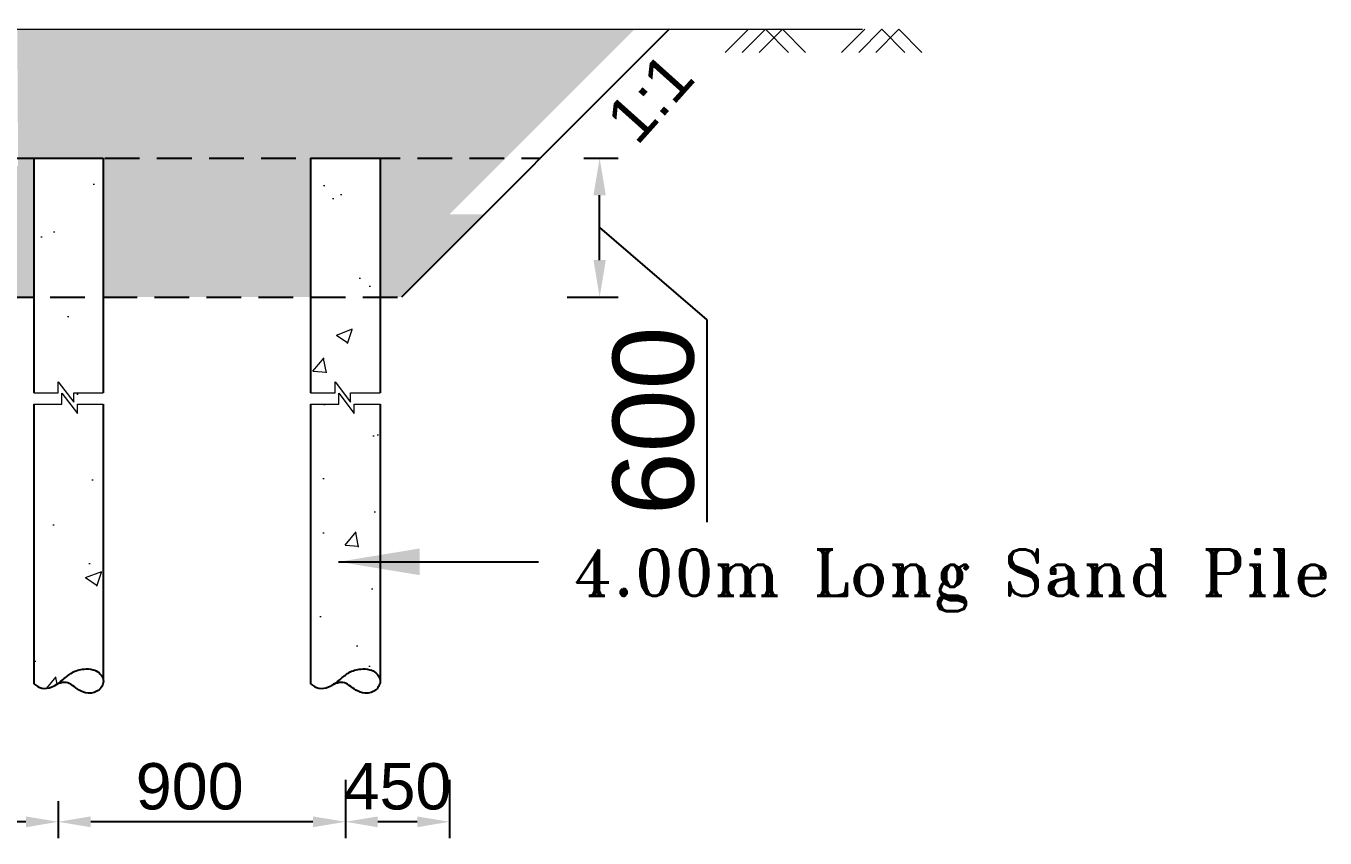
# Model space of a CAD drawing. Extents: x -358915 to 1258323, y -1585493 to -305611.
# Drawn here: x 1046417 to 1052029, y -1497074 to -1493565 of the extents above; entities that cross this region are included whole.
import ezdxf

# ---------------------------------------------------------------- set-up
doc = ezdxf.new("R2010")
doc.units = 0
doc.header["$LTSCALE"] = 300
doc.header["$MEASUREMENT"] = 0
doc.linetypes.add('ACAD_ISO03W100', pattern=[30, 12, -18])
doc.linetypes.add('DASHED', pattern=[0.75, 0.5, -0.25])
doc.layers.get('DEFPOINTS').update_dxf_attribs({"linetype": 'CONTINUOUS'})
doc.layers.add('Dim', color=7, linetype='CONTINUOUS', lineweight=9)
doc.layers.add('HATCH', color=252, linetype='CONTINUOUS', lineweight=5)
for name, color, linetype in [('LINE', 7, 'CONTINUOUS'), ('P1', 7, 'CONTINUOUS'), ('TEXT', 10, 'CONTINUOUS')]:
    doc.layers.add(name, color=color, linetype=linetype)
doc.styles.add('Arial', font='arial.ttf')
doc.styles.add('DIM', font='isocp3.shx')
doc.dimstyles.new('3', dxfattribs={"dimtxt": 225, "dimasz": 350, "dimexe": 100, "dimexo": 25, "dimgap": 9, "dimtad": 0, "dimdec": 0, "dimzin": 0, "dimdsep": 46, "dimtxsty": 'Standard', "dimcen": 0, "dimclrd": 5, "dimclre": 6, "dimclrt": 256, "dimadec": 0, "dimazin": 0, "dimtfac": 1, "dimtdec": 0, "dimtofl": 0, "dimtmove": 2, "dimatfit": 3, "dimfxl": 1, "dimtolj": 1, "dimtzin": 0, "dimarcsym": 0})
doc.dimstyles.new('dim_70', dxfattribs={"dimtxt": 140, "dimasz": 140, "dimexe": 70, "dimexo": 40, "dimgap": 50, "dimtad": 1, "dimdec": 0, "dimzin": 0, "dimdsep": 46, "dimtxsty": 'Arial', "dimcen": 0.09, "dimclrd": 5, "dimclre": 5, "dimclrt": 7, "dimadec": 0, "dimazin": 0, "dimtfac": 1, "dimtdec": 0, "dimtmove": 0, "dimatfit": 3, "dimfxl": 1, "dimtolj": 1, "dimtzin": 0, "dimarcsym": 0})
doc.dimstyles.new('dim_80', dxfattribs={"dimtxt": 160, "dimasz": 160, "dimexe": 80, "dimexo": 40, "dimgap": 50, "dimtad": 1, "dimdec": 0, "dimzin": 0, "dimdsep": 46, "dimtxsty": 'DIM', "dimcen": 0.09, "dimclrd": 5, "dimclre": 5, "dimclrt": 7, "dimadec": 0, "dimazin": 0, "dimtfac": 1, "dimtdec": 0, "dimtmove": 0, "dimatfit": 3, "dimfxl": 1, "dimtolj": 1, "dimtzin": 0, "dimarcsym": 0})

# ---------------------------------------------------------------- blocks, each defined once
blk = doc.blocks.new('*D1536')
at = {"layer": 'DEFPOINTS', "color": 0, "ltscale": 50}
for p in [(1045318.6, -1496905.6), (1046556.6, -1496874.7), (1045318.6, -1497003.7)]:
    blk.add_point(p, dxfattribs=at)
at = {"layer": 'HATCH', "color": 5, "lineweight": -2, "ltscale": 50}
for p, q in [((1046556.6, -1496914.7), (1046556.6, -1497073.7)), ((1045318.6, -1496945.6), (1045318.6, -1497073.7)), ((1046416.6, -1497003.7), (1045458.6, -1497003.7))]:
    blk.add_line(p, q, dxfattribs=at)
at = {"layer": 'HATCH', "color": 5, "ltscale": 50}
for points in [[(1045458.6, -1496980.4), (1045458.6, -1497027.1), (1045318.6, -1497003.7)], [(1046416.6, -1496980.4), (1046416.6, -1497027.1), (1046556.6, -1497003.7)]]:
    blk.add_solid(points, dxfattribs=at)
at = {"layer": 'HATCH', "color": 7, "ltscale": 50, "insert": (1045937.6, -1496851.6), "char_height": 200, "attachment_point": 5, "style": 'Arial'}
blk.add_mtext('\\A1;900', dxfattribs=at)
blk = doc.blocks.new('*D1537')
at = {"layer": 'DEFPOINTS', "color": 0, "ltscale": 50}
for p in [(1047796.9, -1496781.7), (1046556.6, -1496874.7), (1046556.6, -1497003.7)]:
    blk.add_point(p, dxfattribs=at)
at = {"layer": 'HATCH', "color": 5, "lineweight": -2, "ltscale": 50}
for p, q in [((1047796.9, -1496821.7), (1047796.9, -1497073.7)), ((1046556.6, -1496914.7), (1046556.6, -1497073.7)), ((1047656.9, -1497003.7), (1046696.6, -1497003.7))]:
    blk.add_line(p, q, dxfattribs=at)
at = {"layer": 'HATCH', "color": 5, "ltscale": 50}
for points in [[(1046696.6, -1496980.4), (1046696.6, -1497027.1), (1046556.6, -1497003.7)], [(1047656.9, -1496980.4), (1047656.9, -1497027.1), (1047796.9, -1497003.7)]]:
    blk.add_solid(points, dxfattribs=at)
at = {"layer": 'HATCH', "color": 7, "ltscale": 50, "insert": (1047124.3, -1496851.6), "char_height": 200, "attachment_point": 5, "style": 'Arial'}
blk.add_mtext('\\A1;900', dxfattribs=at)
blk = doc.blocks.new('*D1538')
at = {"layer": 'DEFPOINTS', "color": 0, "ltscale": 50}
for p in [(1048247.2, -1496781.7), (1047796.9, -1496918.5), (1047796.9, -1497003.7)]:
    blk.add_point(p, dxfattribs=at)
at = {"layer": 'HATCH', "color": 5, "lineweight": -2, "ltscale": 50}
for p, q in [((1048247.2, -1496821.7), (1048247.2, -1497073.7)), ((1047796.9, -1496958.5), (1047796.9, -1497073.7)), ((1048107.2, -1497003.7), (1047936.9, -1497003.7))]:
    blk.add_line(p, q, dxfattribs=at)
at = {"layer": 'HATCH', "color": 5, "ltscale": 50}
for points in [[(1047936.9, -1496980.4), (1047936.9, -1497027.1), (1047796.9, -1497003.7)], [(1048107.2, -1496980.4), (1048107.2, -1497027.1), (1048247.2, -1497003.7)]]:
    blk.add_solid(points, dxfattribs=at)
at = {"layer": 'HATCH', "color": 7, "ltscale": 50, "insert": (1048022, -1496851.6), "char_height": 200, "attachment_point": 5, "style": 'Arial'}
blk.add_mtext('\\A1;450', dxfattribs=at)
blk = doc.blocks.new('RT')
at = {"layer": 'Dim', "ltscale": 50}
h = blk.add_hatch(dxfattribs=at)
h.set_pattern_fill('AR-CONC', color=8, scale=100, style=0)
h.set_pattern_definition([(50, (-3013919.5, 641592.65), (717.26018, -62.75213), [75, -825]), (355, (-3013919.5, 641592.65), (-138.75133, 752.19213), [60, -660]), (100.4514, (-3013859.75, 641587.4), (578.50938, 689.43954), [63.74019, -701.14211]), (46.1842, (-3013919.5, 641792.65), (1067.24105, -165.51901), [112.5, -1237.5]), (96.6356, (-3013830.6, 641778.9), (934.6627, 974.11787), [95.6103, -1051.713]), (351.1842, (-3013919.5, 641792.7), (934.66195, 974.1186), [90, -990]), (21, (-3013819.5, 641742.65), (596.90705, -402.61889), [75, -825]), (326, (-3013819.5, 641742.65), (243.31533, 725.15005), [60, -660]), (71.4514, (-3013769.8, 641709.1), (840.22263, 322.5305), [63.74019, -701.14211]), (37.5, (-3013919.52, 641592.65), (12.159855, 332.893854), [0, -652, 0, -670, 0, -662.5]), (7.5, (-3013919.52, 641592.65), (263.069537, 394.41171), [0, -382, 0, -637, 0, -252.5]), (327.5, (-3014142.52, 641592.65), (533.822436, -22.554872), [0, -250, 0, -780, 0, -1035]), (317.5, (-3014242.52, 641592.65), (583.18617, 100.10498), [0, -325, 0, -518, 0, -735])])
h.paths.add_polyline_path([(150, -2268.7), (137.9, -2290.8), (119.2, -2305), (96.9, -2311.1), (73.8, -2309.6), (52.2, -2301.8), (33, -2289.5), (14.6, -2276.1), (-6.3, -2266.7), (-28.7, -2266.2), (-51.6, -2273.3), (-64.3, -2280.9), (-86.2, -2288.6), (-109.1, -2290.2), (-130.4, -2283.4), (-150, -2271), (-150, 0), (150, 0)])
for points in [[(-150, -1014.5), (-44.4, -1014.5), (-44.4, -966.2), (22.4, -1054.6), (22.4, -1014.3), (150, -1014.3)], [(-150, -1063.2), (-28.6, -1063.2), (-28.6, -1014.9), (38.2, -1103.3), (38.2, -1063), (150, -1063)]]:
    blk.add_lwpolyline(points, dxfattribs=at)
at = {"layer": 'P1', "ltscale": 50}
for points in [[(-150, 0), (-150, -1014.5)], [(-150, 0), (150, 0)], [(150, 0), (150, -1014.3)], [(-150, -1063.2), (-150, -2271)], [(150, -1063), (150, -2253.4)]]:
    blk.add_lwpolyline(points, dxfattribs=at)
blk.add_spline([(-150, -2271), (-115.2, -2289.2), (-72.3, -2284.4), (-23.1, -2252.1), (14.9, -2223), (66.8, -2207), (105.9, -2209.9), (131.8, -2224), (144.3, -2239.4), (150, -2253.4), (150, -2266.2), (122.7, -2303.2), (73.4, -2309.5), (37.6, -2292.9), (9.6, -2273), (-17.7, -2265.1), (-50.8, -2273)], degree=3, dxfattribs=at)
blk = doc.blocks.new('PILE.5')
at = {"layer": 'HATCH', "color": 5}
blk.add_blockref('RT', (0, 0), dxfattribs=at)
blk = doc.blocks.new('*D1704')
at = {"layer": 'DEFPOINTS', "color": 0, "ltscale": 500}
for p in [(1048787.8, -1494136.6), (1048895.5, -1494136.6), (1048715, -1494736.6)]:
    blk.add_point(p, dxfattribs=at)
at = {"layer": 'Dim', "color": 5, "lineweight": -2, "ltscale": 500}
for p, q in [((1048827.8, -1494136.6), (1048975.5, -1494136.6)), ((1048895.5, -1494576.6), (1048895.5, -1494296.6)), ((1048895.5, -1494436.6), (1049357.9, -1494834.5)), ((1048755, -1494736.6), (1048975.5, -1494736.6)), ((1049357.9, -1494834.5), (1049357.9, -1495708.5))]:
    blk.add_line(p, q, dxfattribs=at)
at = {"layer": 'Dim', "color": 5, "ltscale": 500}
for points in [[(1048868.8, -1494296.6), (1048922.2, -1494296.6), (1048895.5, -1494136.6)], [(1048868.8, -1494576.6), (1048922.2, -1494576.6), (1048895.5, -1494736.6)]]:
    blk.add_solid(points, dxfattribs=at)
at = {"layer": 'Dim', "color": 7, "ltscale": 500, "insert": (1049129.2, -1495271.5), "char_height": 350, "attachment_point": 5, "rotation": 90, "style": 'Arial'}
blk.add_mtext('\\A1;600', dxfattribs=at)

msp = doc.modelspace()

# ---------------------------------------------------------------- hatches: boundary and pattern name
at = {"layer": 'LINE', "lineweight": 9}
h = msp.add_hatch(dxfattribs=at)
h.set_pattern_fill('AR-SAND', color=256, scale=70, style=0)
h.set_pattern_definition([(37.5, (0, 0), (-4.409535, 134.877664), [0, -106.4, 0, -119, 0, -113.75]), (7.5, (0, 0), (123.88437, 197.550225), [0, -57.4, 0, -95.9, 0, -36.75]), (327.5, (-86.1, 0), (217.98993, 0.396134), [0, -35, 0, -126, 0, -164.5]), (317.5, (-86.1, 0), (210.428862, 61.43729), [0, -17.5, 0, -82.6, 0, -94.5])])
h.paths.add_polyline_path([(1048396, -1494379.8), (1047946.9, -1494379.8), (1047946.9, -1494736.6), (1048039.3, -1494736.6)])
h.paths.add_polyline_path([(1047646.9, -1494379.8), (1046751, -1494379.8), (1046751, -1494736.6), (1047646.9, -1494736.6)])
h.paths.add_polyline_path([(1046451, -1494379.8), (1045893, -1494379.8), (1045893, -1494444.7), (1045854.3, -1494444.7), (1045854.3, -1494416.1), (1045826.2, -1494471.5), (1045826.2, -1494444.7), (1045773, -1494444.7), (1045773, -1494379.8), (1045446.2, -1494379.8), (1045446.2, -1494736.6), (1046451, -1494736.6)])
h.paths.add_polyline_path([(1045146.2, -1494379.8), (1044259.2, -1494379.8), (1044259.2, -1494736.6), (1045146.2, -1494736.6)])
h.paths.add_polyline_path([(1043959.2, -1494379.8), (1042970.2, -1494379.8), (1042970.2, -1494736.6), (1043959.2, -1494736.6)])
h.paths.add_polyline_path([(1042670.2, -1494379.8), (1041765.6, -1494379.8), (1041765.6, -1494736.6), (1042670.2, -1494736.6)])
h.paths.add_polyline_path([(1041465.6, -1494379.8), (1040488.1, -1494379.8), (1040488.1, -1494736.6), (1041465.6, -1494736.6)])
h.paths.add_polyline_path([(1040188.1, -1494379.8), (1039278.6, -1494379.8), (1039278.6, -1494736.6), (1040188.1, -1494736.6)])
h.paths.add_polyline_path([(1038978.6, -1494379.8), (1038515.1, -1494379.8), (1038871.9, -1494736.6), (1038978.6, -1494736.6)])
h.paths.add_polyline_path([(1040939.4, -1493797.3), (1040939.4, -1493565.5), (1041121.4, -1493565.5), (1041121.4, -1493797.3)], flags=9)
h.paths.add_polyline_path([(1044859.8, -1494010.9), (1045056.6, -1494228.4), (1045190.6, -1494107.1), (1044993.8, -1493889.6)], flags=24)
h.paths.add_polyline_path([(1040746.9, -1494136.6), (1045221.4, -1494136.6), (1044983, -1493870.7), (1041375.7, -1493870.7), (1041375.7, -1493579.8), (1037876.2, -1493579.8), (1038676.2, -1494379.8), (1038978.6, -1494379.8), (1038978.6, -1494136.6), (1039278.6, -1494136.6), (1039278.6, -1494136.6), (1040446.9, -1494136.6), (1040446.9, -1494136.6), (1040746.9, -1494136.6)])
h.paths.add_polyline_path([(1046451, -1494136.6), (1047946.9, -1494136.6), (1047946.9, -1494379.8), (1048246.9, -1494379.8), (1049046.9, -1493579.8), (1046379.3, -1493579.8), (1046383, -1494170.7), (1046319.1, -1494170.7), (1046319.1, -1494379.8), (1046451, -1494379.8)])
at = {"layer": 'LINE', "lineweight": 9, "ltscale": 50}
h = msp.add_hatch(dxfattribs=at)
h.set_pattern_fill('AR-SAND', color=0, scale=80, style=0)
h.set_pattern_definition([(37.5, (2003.17, -4626.59), (-5.039469, 154.1459015), [0, -121.6, 0, -136, 0, -130]), (7.5, (2003.17, -4626.6), (141.582136, 225.771685), [0, -65.6, 0, -109.6, 0, -42]), (327.5, (1904.77, -4626.59), (249.131349, 0.452724), [0, -40, 0, -144, 0, -188]), (317.5, (1904.77, -4626.6), (240.490128, 70.214045), [0, -20, 0, -94.4, 0, -108])])
h.paths.add_polyline_path([(1042670.2, -1494136.6), (1041765.6, -1494136.6), (1041765.6, -1494379.8), (1042670.2, -1494379.8)])
h.paths.add_polyline_path([(1041465.6, -1494136.6), (1040488.1, -1494136.6), (1040488.1, -1494379.8), (1041465.6, -1494379.8)])
h.paths.add_polyline_path([(1040188.1, -1494136.6), (1039278.6, -1494136.6), (1039278.6, -1494379.8), (1040188.1, -1494379.8)])
h.paths.add_polyline_path([(1043959.2, -1494136.6), (1042970.2, -1494136.6), (1042970.2, -1494379.8), (1043959.2, -1494379.8)])
h.paths.add_polyline_path([(1045146.2, -1494136.6), (1044259.2, -1494136.6), (1044259.2, -1494379.8), (1045146.2, -1494379.8)])
h.paths.add_polyline_path([(1047646.9, -1494136.6), (1046751, -1494136.6), (1046751, -1494379.8), (1047646.9, -1494379.8)])
h.paths.add_polyline_path([(1046451, -1494136.6), (1046382.8, -1494136.6), (1046383, -1494170.7), (1045893, -1494170.7), (1045893, -1494379.8), (1046451, -1494379.8)])
h.paths.add_polyline_path([(1045773, -1494170.7), (1045446.2, -1494170.7), (1045446.2, -1494379.8), (1045773, -1494379.8)])
h.paths.add_polyline_path([(1044859.8, -1494010.9), (1045056.6, -1494228.4), (1045190.6, -1494107.1), (1044993.8, -1493889.6)], flags=9)

# ---------------------------------------------------------------- linework, layer by layer
at = {"layer": 'HATCH', "color": 8, "linetype": 'ACAD_ISO03W100', "ltscale": 10000}
msp.add_line((1037876.2, -1493579.8), (1050031.1, -1493579.8), dxfattribs=at)
at = {"layer": 'HATCH', "color": 8, "lineweight": 15}
for points in [[(1049538, -1493579.8), (1049438.2, -1493679.7)], [(1049611.6, -1493579.8), (1049511.7, -1493679.7)], [(1049685.1, -1493579.8), (1049585.2, -1493679.7)], [(1049611.6, -1493579.8), (1049711.4, -1493679.7)], [(1049685.1, -1493579.8), (1049785, -1493679.7)], [(1050040.9, -1493579.8), (1049941, -1493679.7)], [(1050114.4, -1493579.8), (1050014.6, -1493679.7)], [(1050188, -1493579.8), (1050088.1, -1493679.7)], [(1050114.4, -1493579.8), (1050214.3, -1493679.7)], [(1050188, -1493579.8), (1050287.8, -1493679.7)]]:
    msp.add_lwpolyline(points, dxfattribs=at)
at = {"layer": 'LINE', "linetype": 'DASHED'}
for p, q in [((1038433, -1494136.6), (1048639.3, -1494136.6)), ((1038871.9, -1494736.6), (1048039.3, -1494736.6))]:
    msp.add_line(p, q, dxfattribs=at)
at = {"layer": 'LINE'}
msp.add_lwpolyline([(1049196, -1493579.8), (1048039.3, -1494736.6)], dxfattribs=at)

# ---------------------------------------------------------------- block references
at = {"layer": 'HATCH', "color": 5}
for p in [(1046601, -1494136.6), (1047796.9, -1494136.6)]:
    msp.add_blockref('PILE.5', p, dxfattribs=at)

# ---------------------------------------------------------------- texts
at = {"layer": 'TEXT', "ltscale": 500, "style": 'Arial'}
msp.add_text('1:1', height=200, rotation=48.1401, dxfattribs=at).set_placement((1049056.8, -1494087.3))
at = {"layer": 'TEXT', "color": 7, "insert": (1048780.8, -1495960.1), "char_height": 200, "width": 4263.335, "attachment_point": 4, "style": 'Arial'}
msp.add_mtext('{\\Fromant|c0;\\C256;4.00m Long Sand Pile}', dxfattribs=at)

# ---------------------------------------------------------------- dimensions: what is measured, and where the dimension line sits
at = {"layer": 'Dim', "ltscale": 500}
dim = msp.add_linear_dim(base=(1048895.5, -1494136.6), p1=(1048715, -1494736.6), p2=(1048787.8, -1494136.6), angle=90, dimstyle='dim_80', override={"dimtxt": 350, "dimtxsty": 'Arial', "dimtmove": 1}, dxfattribs=at)
dim.commit()
dim.dimension.update_dxf_attribs({"geometry": '*D1704', "text_midpoint": (1049357.9, -1494884.5), "dimtype": 160})
at = {"layer": 'HATCH', "color": 5, "ltscale": 50}
for base, p1, p2, picture, middle in [((1045318.6, -1497003.7), (1046556.6, -1496874.7), (1045318.6, -1496905.6), '*D1536', (1045937.6, -1497003.7)), ((1046556.6, -1497003.7), (1047796.9, -1496781.7), (1046556.6, -1496874.7), '*D1537', (1047124.3, -1497003.7))]:
    dim = msp.add_linear_dim(base=base, p1=p1, p2=p2, angle=180, text='900', dimstyle='dim_70', override={"dimtxt": 200}, dxfattribs=at)
    dim.commit()
    dim.dimension.update_dxf_attribs({"geometry": picture, "text_midpoint": middle, "dimtype": 160})
dim = msp.add_linear_dim(base=(1047796.9, -1497003.7), p1=(1048247.2, -1496781.7), p2=(1047796.9, -1496918.5), angle=180, dimstyle='dim_70', override={"dimtxt": 200}, dxfattribs=at)
dim.commit()
dim.dimension.update_dxf_attribs({"geometry": '*D1538', "text_midpoint": (1048022, -1497003.7), "dimtype": 160})

# ---------------------------------------------------------------- leaders
at = {"layer": 'LINE'}
msp.add_leader([(1047767.7, -1495880.4), (1048631.8, -1495880.4)], dimstyle='3', override={"dimgap": 9, "dimtad": 0, "dimfxl": 700}, dxfattribs=at)

doc.saveas('drawing.dxf')
